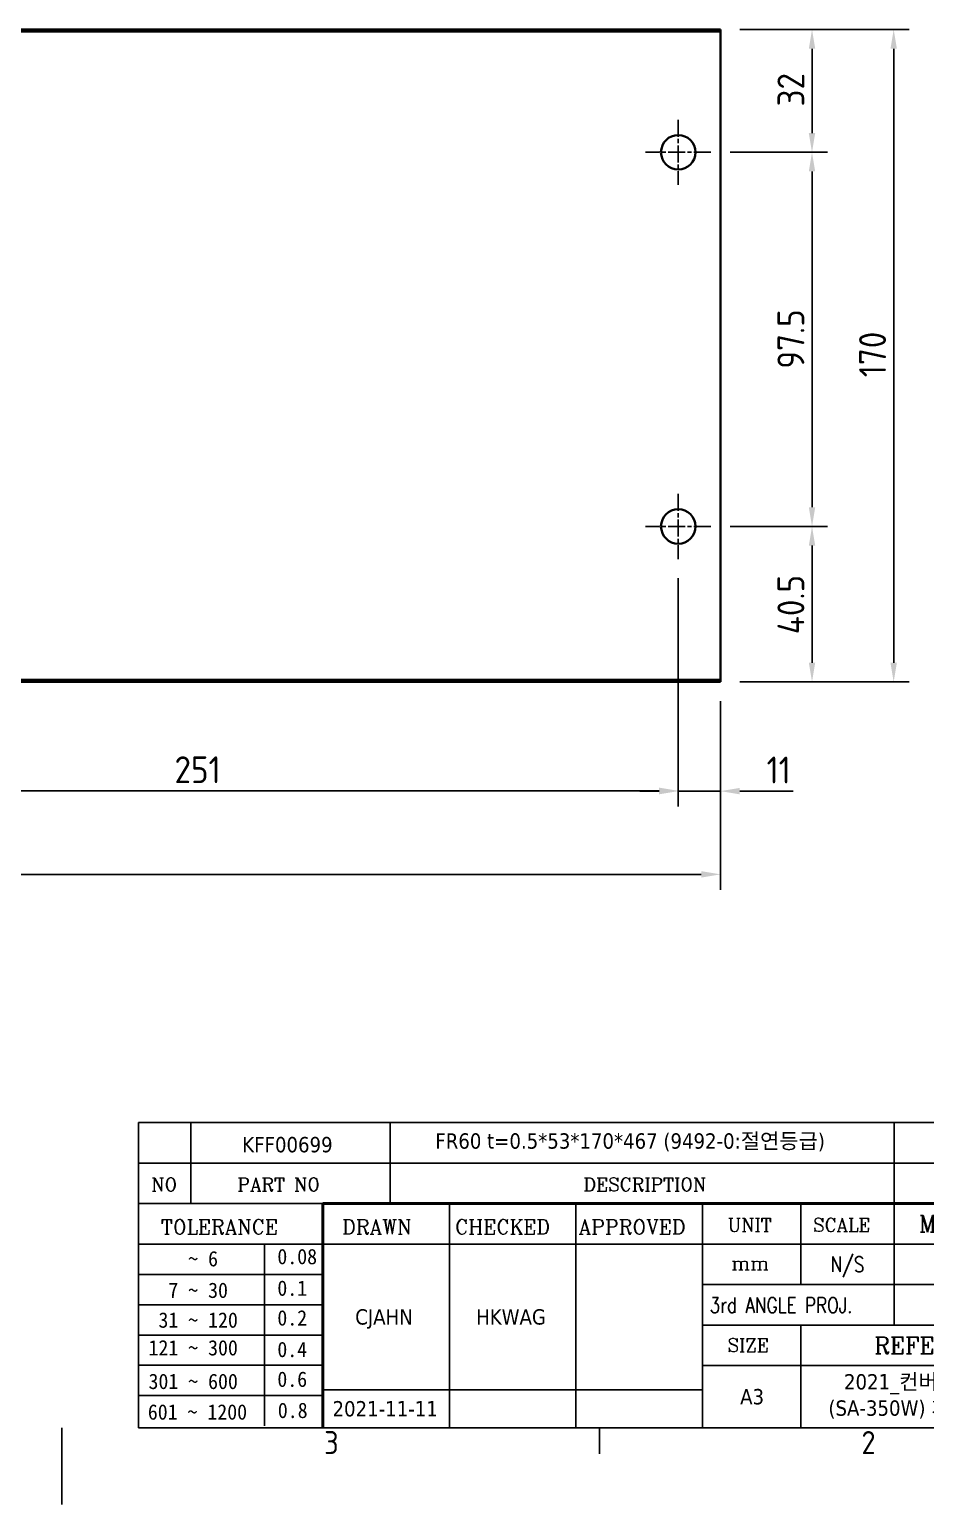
# Model space of a CAD drawing. Header units: millimetres. Extents: x 0 to 840, y 0 to 594.
# Drawn here: x 411.6 to 644.9, y 0 to 384.4 of the extents above; entities that cross this region are included whole.
import ezdxf
from ezdxf.enums import TextEntityAlignment as Align

# ---------------------------------------------------------------- set-up
doc = ezdxf.new("R2010")
doc.units = ezdxf.units.MM
doc.header["$LTSCALE"] = 2
doc.linetypes.add('CHAIN', pattern=[0.35429999999999995, 0.2362, -0.0295, 0.0591, -0.0295])
doc.layers.get('0').update_dxf_attribs({"color": 3, "lineweight": 25})
for name, color, linetype, lineweight in [('가시적인 것(ISO)', 3, 'Continuous', 40), ('경계(ISO)', 7, 'Continuous', 25), ('제목(ISO)', 5, 'Continuous', 50), ('중심 표식(ISO)', 1, 'Continuous', 25), ('치수(ISO)', 2, 'Continuous', 25)]:
    doc.layers.add(name, color=color, linetype=linetype, lineweight=lineweight)
doc.styles.add('HAN_291', font='')
doc.styles.add('RC_284', font='ROMANC.shx')
doc.styles.add('RC_287', font='ROMANC.shx')
doc.styles.add('RC_292', font='ROMANC.shx')
doc.styles.add('문자 텍스트_PSTEK_POSCO', font='isocp.shx')
doc.styles.add('치수 텍스트_PSTEK_POSCO', font='isocp.shx')
doc.styles.add('텍스트 스타일198', font='tahoma.ttf')
doc.styles.add('텍스트 스타일333', font='ROMANC.shx', dxfattribs={"width": 0.800000011920929})
doc.styles.get('HAN_291').set_extended_font_data('GulimChe')
doc.dimstyles.new('치수_PSTEK_POSCO', dxfattribs={"dimscale": 2, "dimtxt": 3.5, "dimasz": 2.5, "dimexe": 2, "dimexo": 2.5, "dimgap": 1, "dimtad": 1, "dimrnd": 1e-08, "dimdsep": 46, "dimtxsty": '치수 텍스트_PSTEK_POSCO', "dimcen": 0.09, "dimdle": 10, "dimclrd": 7, "dimclre": 7, "dimclrt": 2, "dimadec": 1, "dimazin": 2, "dimtfac": 1, "dimtmove": 0, "dimatfit": 3, "dimfxl": 0, "dimtolj": 1, "dimlwd": -1, "dimlwe": -1, "dimarcsym": 0})

# ---------------------------------------------------------------- blocks, each defined once
blk = doc.blocks.new('경계 Default Border')
at = {"layer": '경계(ISO)'}
blk.add_line((280, 10), (280, 6.599999666213989), dxfattribs=at)
at = {"layer": '경계(ISO)', "flags": 128}
blk.add_lwpolyline([(210, 0), (210, 10)], dxfattribs=at)
at = {"layer": '경계(ISO)', "color": 2, "char_height": 3.00000011920929, "attachment_point": 7, "style": '문자 텍스트_PSTEK_POSCO'}
for s, insert in [('3', (244.1685395229535, 6.57139439638704)), ('2', (314.127739416884, 6.57139439638704))]:
    blk.add_mtext(s, dxfattribs=dict(at, insert=insert))
blk = doc.blocks.new('제목 블록 PSTEK')
at = {"color": 180}
for p, q in [((182.475792979055, 11.79100474011392), (182.4757929790549, 51.56524660363496)), ((182.4757929790549, 51.56524660363496), (372.4757929537551, 51.56524660363496)), ((189.2651435055721, 51.56524660363496), (189.2651435055722, 41.00524660363494)), ((215.2152739891528, 41.00524660363494), (215.2152739891528, 51.56524660363496)), ((280.8758854511282, 51.56524660363496), (280.8758854511282, 41.00524660363494)), ((182.475792979055, 46.2852466036349), (372.4757929537551, 46.28524660363492)), ((182.475792979055, 41.00524660363493), (206.451475290024, 41.00524660363493)), ((222.9401812389276, 11.79100474011392), (222.9401812389276, 41.00524660363494)), ((239.4288871878316, 11.79100474011392), (239.4288871878316, 41.00524660363494)), ((255.9175931367356, 11.79100474011392), (255.9175931367356, 41.00524660363494)), ((268.6918866058747, 41.00524660363494), (268.6918866058747, 30.44524660363498)), ((280.8758854511282, 41.00524660363494), (280.8758854511282, 25.16524660363502)), ((182.475792979055, 35.72524660363497), (206.451475290024, 35.72524660363497)), ((198.8621818849491, 12.02524660363491), (198.8621818849491, 35.72524660363497)), ((206.451475290024, 35.72524660363497), (372.4757929537551, 35.72524660363497)), ((182.475792979055, 31.77524660363492), (206.451475290024, 31.77524660363492)), ((255.917593136736, 30.44524660363498), (372.4757929537552, 30.44524660363501)), ((182.475792979055, 27.82524660363487), (206.451475290024, 27.82524660363487)), ((255.9175931367359, 25.16524660363502), (372.4757929537552, 25.165246603635)), ((268.6918866058744, 25.16524660363502), (268.6918866058744, 11.79100474011392)), ((182.475792979055, 23.87524660363505), (206.451475290024, 23.87524660363505)), ((182.475792979055, 19.92524660363478), (206.451475290024, 19.92524660363478)), ((255.9175931367359, 19.88524660363481), (310.0881549537553, 19.88524660363481)), ((182.475792979055, 15.97524660363496), (206.451475290024, 15.97524660363496)), ((206.451475290024, 16.74100474011396), (255.9175931367359, 16.74100474011396)), ((182.475792979055, 11.79100474011392), (372.4757929537551, 11.79100474011389))]:
    blk.add_line(p, q, dxfattribs=at)
at = {"color": 7, "lineweight": 50}
for p, q in [((206.4514752900237, 11.79100474011392), (206.4514752900237, 41.00524660363494)), ((206.451475290024, 41.00524660363494), (372.4757929537551, 41.00524660363496))]:
    blk.add_line(p, q, dxfattribs=at)
at = {"layer": '제목(ISO)', "lineweight": 18}
blk.add_line((182.475792979055, 35.72500474011393), (182.475792979055, 11.79100474011392), dxfattribs=at)
at = {"color": 2}
for s, height, style, p in [('NO', 1.742399930953979, 'RC_284', (184.135398793432, 42.62317362549192)), ('PART NO', 1.742399930953979, 'RC_284', (195.3359407378685, 42.62317362549192)), ('DESCRIPTION', 1.742399930953979, 'RC_284', (240.4025565652523, 42.62317362549192)), (' TOLERANCE', 1.899999976158142, 'RC_287', (184.0872874387979, 37.00893196870329)), ('DRAWN', 1.899999976158142, 'RC_287', (208.9766620976279, 37.00893196870329)), ('CHECKED', 1.899999976158142, 'RC_287', (223.6856844514997, 37.00893196870329)), ('APPROVED', 1.899999976158142, 'RC_287', (239.7795453577791, 37.00893196870329)), ('UNIT', 1.742399930953979, 'RC_284', (259.1652673287452, 37.34317362549218)), ('SCALE', 1.742399930953979, 'RC_284', (270.2934779252897, 37.34317362549218)), ('MODEL NAME', 2.178000062704086, 'RC_292', (284.096330289083, 37.25462520371384)), ('    ~ 6', 2.000000029802322, 'HAN_291', (183.7721304966814, 32.8176515608431)), ('0.08', 2.000000029802322, 'HAN_291', (200.5467345600617, 33.09873600004101)), ('mm', 1.742399930953979, 'RC_284', (259.6505418159997, 32.3543089683787)), ('0.1', 2.000000029802322, 'HAN_291', (200.5467345600617, 28.98646558742206)), ('  7 ~ 30', 2.000000029802322, 'HAN_291', (183.7721304966814, 28.70538114822415)), ('0.2', 2.000000029802322, 'HAN_291', (200.5467345600617, 25.10736625836028)), (' 31 ~ 120', 2.000000029802322, 'HAN_291', (183.7721304966814, 24.82628181916237)), ('121 ~ 300', 2.000000029802322, 'HAN_291', (183.7721304966814, 21.21401206133254)), ('SIZE', 1.742399930953979, 'RC_284', (259.1652673287452, 21.69497768947366)), ('REFERENCE', 2.178000062704086, 'RC_292', (278.2741065029841, 21.43214925458022)), ('0.4', 2.000000029802322, 'HAN_291', (200.5467345600617, 20.99509650053045)), ('301 ~ 600', 2.000000029802322, 'HAN_291', (183.7721304966814, 16.83491273227077)), ('0.6', 2.000000029802322, 'HAN_291', (200.5467345600617, 17.11599717146868)), ('601 ~ 1200', 2.000000029802322, 'HAN_291', (183.6802025156883, 12.84759660881125)), ('0.8', 2.000000029802322, 'HAN_291', (200.6097246063884, 13.05732192299702))]:
    blk.add_text(s, height=height, dxfattribs=dict(at, style=style)).set_placement(p)
at = {"color": 7, "style": '텍스트 스타일333', "width": 0.7999999523162842}
blk.add_text('N/S', height=2.000000029802322, dxfattribs=at).set_placement((274.7838860285014, 33.08524660363496), align=Align.MIDDLE_CENTER)
at = {"color": 2, "style": '텍스트 스타일333', "width": 0.7999999523162842}
blk.add_text('3rd ANGLE PROJ.', height=2.000000029802322, dxfattribs=at).set_placement((256.8430306642954, 26.76148381654429))
at = {"layer": '제목(ISO)', "color": 7, "style": '텍스트 스타일198'}
for tag, p in [('설명_001', (221.112820356329, 48.1538814053939)), ('재질_001', (292.3638200418054, 47.92591818687281)), ('질량\\P3;_001', (350.3046145979153, 48.1643332325385)), ('부품_번호_001', (195.9764035385308, 47.68071419841495)), ("3._Q'TY_001", (312.7051684940307, 47.92188863680521)), ('제목_001', (333.5584662743366, 32.12134217035067)), ('부품_번호_001', (334.6356437917627, 26.80591818687283)), ('설계자_001', (210.6823963971569, 25.23312566343435)), ('점검자_001', (226.4283219502686, 25.23446884679021)), ('프로젝트_001', (274.327908977247, 16.78015656189412)), ('작성_날짜_001', (207.7280646059359, 13.26600473167383)), ('시트_크기_001', (260.807090429518, 14.83812566343425)), ('프로젝트_002', (272.3018357910732, 13.35627732324262))]:
    blk.add_attdef(tag, p, '', height=2.000000029802322, dxfattribs=at)
for tag, p in [('4._COLOR', (327.6805273250926, 48.92524660363493)), ('1._MODEL_NAME', (341.233897335037, 38.36524660363497)), ('엔지니어링_승인자', (247.673240162284, 26.23312567187446)), ('점검_날짜', (231.1845342133799, 14.26600474011394)), ('엔지니어링_승인_날짜', (247.6732401622839, 14.26600474011394))]:
    blk.add_attdef(tag, text='', height=2.000000029802322, dxfattribs=at).set_placement(p, align=Align.MIDDLE_CENTER)
blk = doc.blocks.new('*D23')
at = {"layer": 'Defpoints', "color": 0}
for p in [(124.5464367173445, 214.3698417324557), (591.5464367173446, 214.3698417324554), (591.5464367173446, 164.2019273240996)]:
    blk.add_point(p, dxfattribs=at)
at = {"layer": '치수(ISO)', "color": 7}
for p, q in [((124.5464367173445, 209.3698417324557), (124.5464367173445, 160.2019273240996)), ((591.5464367173446, 209.3698417324554), (591.5464367173446, 160.2019273240996)), ((129.5464367173445, 164.2019273240996), (586.5464367173446, 164.2019273240996))]:
    blk.add_line(p, q, dxfattribs=at)
for points in [[(129.5464367173445, 165.035260657433), (129.5464367173445, 163.3685939907663), (124.5464367173445, 164.2019273240996)], [(586.5464367173446, 165.035260657433), (586.5464367173446, 163.3685939907663), (591.5464367173446, 164.2019273240996)]]:
    blk.add_solid(points, dxfattribs=at)
at = {"layer": '치수(ISO)', "color": 2, "insert": (351.3964367173446, 169.7019273240996), "char_height": 7, "attachment_point": 4, "style": '치수 텍스트_PSTEK_POSCO'}
blk.add_mtext('\\A1;467', dxfattribs=at)
blk = doc.blocks.new('*D24')
at = {"layer": 'Defpoints', "color": 0}
for p in [(591.5464367173446, 384.3698417324537), (636.6431892183774, 384.3698417324537), (591.5464367173446, 214.3698417324554)]:
    blk.add_point(p, dxfattribs=at)
at = {"layer": '치수(ISO)', "color": 7}
for p, q in [((596.5464367173446, 384.3698417324537), (640.6431892183774, 384.3698417324537)), ((636.6431892183773, 219.3698417324554), (636.6431892183774, 379.3698417324537)), ((596.5464367173446, 214.3698417324554), (640.6431892183773, 214.3698417324554))]:
    blk.add_line(p, q, dxfattribs=at)
for points in [[(635.809855885044, 379.3698417324537), (637.4765225517108, 379.3698417324537), (636.6431892183774, 384.3698417324537)], [(635.8098558850439, 219.3698417324554), (637.4765225517107, 219.3698417324554), (636.6431892183773, 214.3698417324554)]]:
    blk.add_solid(points, dxfattribs=at)
at = {"layer": '치수(ISO)', "color": 2, "insert": (631.1431892183773, 293.7670858269428), "char_height": 7, "attachment_point": 4, "rotation": 90, "style": '치수 텍스트_PSTEK_POSCO'}
blk.add_mtext('\\A1;170', dxfattribs=at)
blk = doc.blocks.new('*D30')
at = {"layer": 'Defpoints', "color": 0}
for p in [(580.5464367173445, 246.3698417324542), (329.5464367173445, 213.3698417324545), (580.5464367173445, 185.9774928751087)]:
    blk.add_point(p, dxfattribs=at)
at = {"layer": '치수(ISO)', "color": 7}
for p, q in [((580.5464367173445, 241.3698417324542), (580.5464367173445, 181.9774928751087)), ((329.5464367173445, 208.3698417324545), (329.5464367173445, 181.9774928751087)), ((334.5464367173445, 185.9774928751087), (575.5464367173445, 185.9774928751087))]:
    blk.add_line(p, q, dxfattribs=at)
for points in [[(334.5464367173445, 186.8108262084421), (334.5464367173445, 185.1441595417754), (329.5464367173445, 185.9774928751087)], [(575.5464367173445, 186.8108262084421), (575.5464367173445, 185.1441595417754), (580.5464367173445, 185.9774928751087)]]:
    blk.add_solid(points, dxfattribs=at)
at = {"layer": '치수(ISO)', "color": 2, "insert": (449.3575587645887, 191.4781818514867), "char_height": 7, "attachment_point": 4, "style": '치수 텍스트_PSTEK_POSCO'}
blk.add_mtext('\\A1;251', dxfattribs=at)
blk = doc.blocks.new('*D31')
at = {"layer": 'Defpoints', "color": 0}
for p in [(580.5464367173445, 246.3698417324542), (591.5464367173446, 214.3698417324554), (591.5464367173446, 185.8974928751087)]:
    blk.add_point(p, dxfattribs=at)
at = {"layer": '치수(ISO)', "color": 7}
for p, q in [((580.5464367173445, 241.3698417324542), (580.5464367173445, 181.8974928751087)), ((591.5464367173446, 209.3698417324554), (591.5464367173446, 181.8974928751087)), ((575.5464367173445, 185.8974928751087), (570.5464367173445, 185.8974928751087)), ((580.5464367173445, 185.8974928751087), (591.5464367173446, 185.8974928751087)), ((596.5464367173446, 185.8974928751087), (610.4464367173446, 185.8974928751087))]:
    blk.add_line(p, q, dxfattribs=at)
for points in [[(575.5464367173445, 186.7308262084421), (575.5464367173445, 185.0641595417754), (580.5464367173445, 185.8974928751087)], [(596.5464367173446, 186.7308262084421), (596.5464367173446, 185.0641595417754), (591.5464367173446, 185.8974928751087)]]:
    blk.add_solid(points, dxfattribs=at)
at = {"layer": '치수(ISO)', "color": 2, "insert": (603.5464367173446, 191.3974928751087), "char_height": 7, "attachment_point": 4, "style": '치수 텍스트_PSTEK_POSCO'}
blk.add_mtext('\\A1;11', dxfattribs=at)
blk = doc.blocks.new('*D32')
at = {"layer": 'Defpoints', "color": 0}
for p in [(589.0464367173446, 352.3698417324542), (615.3793662731208, 352.3698417324542), (589.0464367173446, 254.8698417324542)]:
    blk.add_point(p, dxfattribs=at)
at = {"layer": '치수(ISO)', "color": 7}
for p, q in [((594.0464367173446, 352.3698417324542), (619.3793662731208, 352.3698417324542)), ((615.3793662731208, 259.8698417324542), (615.3793662731208, 347.3698417324542)), ((594.0464367173446, 254.8698417324542), (619.3793662731207, 254.8698417324542))]:
    blk.add_line(p, q, dxfattribs=at)
for points in [[(614.5460329397874, 347.3698417324542), (616.2126996064542, 347.3698417324542), (615.3793662731208, 352.3698417324542)], [(614.5460329397874, 259.8698417324542), (616.2126996064542, 259.8698417324542), (615.3793662731207, 254.8698417324542)]]:
    blk.add_solid(points, dxfattribs=at)
at = {"layer": '치수(ISO)', "color": 2, "insert": (609.8793662731207, 295.979892238793), "char_height": 7, "attachment_point": 4, "rotation": 90, "style": '치수 텍스트_PSTEK_POSCO'}
blk.add_mtext('\\A1;97.5', dxfattribs=at)
blk = doc.blocks.new('*D33')
at = {"layer": 'Defpoints', "color": 0}
for p in [(589.0464367173446, 254.8698417324542), (591.5464367173446, 214.3698417324554), (615.3793662731207, 214.3698417324554)]:
    blk.add_point(p, dxfattribs=at)
at = {"layer": '치수(ISO)', "color": 7}
for p, q in [((594.0464367173446, 254.8698417324542), (619.3793662731207, 254.8698417324542)), ((615.3793662731207, 249.8698417324542), (615.3793662731207, 219.3698417324554)), ((596.5464367173446, 214.3698417324554), (619.3793662731207, 214.3698417324554))]:
    blk.add_line(p, q, dxfattribs=at)
for points in [[(614.5460329397873, 249.8698417324542), (616.2126996064541, 249.8698417324542), (615.3793662731207, 254.8698417324542)], [(614.5460329397873, 219.3698417324554), (616.2126996064541, 219.3698417324554), (615.3793662731207, 214.3698417324554)]]:
    blk.add_solid(points, dxfattribs=at)
at = {"layer": '치수(ISO)', "color": 2, "insert": (609.8793662731207, 226.7748669856242), "char_height": 7, "attachment_point": 4, "rotation": 90, "style": '치수 텍스트_PSTEK_POSCO'}
blk.add_mtext('\\A1;40.5', dxfattribs=at)
blk = doc.blocks.new('*D34')
at = {"layer": 'Defpoints', "color": 0}
for p in [(591.5464367173446, 384.3698417324537), (615.3793662731208, 384.3698417324537), (589.0464367173446, 352.3698417324542)]:
    blk.add_point(p, dxfattribs=at)
at = {"layer": '치수(ISO)', "color": 7}
for p, q in [((596.5464367173446, 384.3698417324537), (619.3793662731208, 384.3698417324537)), ((615.3793662731208, 357.3698417324542), (615.3793662731208, 379.3698417324537)), ((594.0464367173446, 352.3698417324542), (619.3793662731208, 352.3698417324542))]:
    blk.add_line(p, q, dxfattribs=at)
for points in [[(614.5460329397874, 379.3698417324537), (616.2126996064542, 379.3698417324537), (615.3793662731208, 384.3698417324537)], [(614.5460329397874, 357.3698417324542), (616.2126996064542, 357.3698417324542), (615.3793662731208, 352.3698417324542)]]:
    blk.add_solid(points, dxfattribs=at)
at = {"layer": '치수(ISO)', "color": 2, "insert": (609.8786772967427, 364.3096350395406), "char_height": 7, "attachment_point": 4, "rotation": 90, "style": '치수 텍스트_PSTEK_POSCO'}
blk.add_mtext('\\A1;32', dxfattribs=at)

msp = doc.modelspace()

# ---------------------------------------------------------------- linework, layer by layer
at = {"layer": '가시적인 것(ISO)'}
for p, q in [((591.5464367173446, 384.3698417324537), (124.5464367173445, 384.369841732454)), ((591.5464367173446, 383.8698417324537), (124.5464367173445, 383.8698417324539)), ((591.5464367173446, 383.8698417324537), (591.5464367173446, 384.3698417324537)), ((591.5464367173445, 383.8698417324542), (591.5464367173445, 383.3698417324542)), ((591.5464367173446, 383.3698417324542), (591.5464367173445, 215.3698417324542)), ((591.5464367173446, 214.8698417324542), (591.5464367173446, 215.3698417324542)), ((124.5464367173445, 214.8698417324557), (591.5464367173446, 214.8698417324554)), ((124.5464367173445, 214.3698417324557), (591.5464367173446, 214.3698417324554)), ((591.5464367173446, 214.8698417324554), (591.5464367173446, 214.3698417324554))]:
    msp.add_line(p, q, dxfattribs=at)
for centre in [(580.5464367173445, 352.3698417324542), (580.5464367173445, 254.8698417324542)]:
    msp.add_circle(centre, 4.5, dxfattribs=at)
at = {"layer": '중심 표식(ISO)', "linetype": 'CHAIN', "ltscale": 9.445162773132324}
for p, q in [((580.5464367173445, 360.8698417324542), (580.5464367173445, 343.8698417324542)), ((589.0464367173446, 352.3698417324542), (572.0464367173445, 352.3698417324542)), ((580.5464367173445, 263.3698417324542), (580.5464367173445, 246.3698417324542)), ((589.0464367173446, 254.8698417324542), (572.0464367173445, 254.8698417324542))]:
    msp.add_line(p, q, dxfattribs=at)

# ---------------------------------------------------------------- block references
at = {"xscale": 2, "yscale": 2, "zscale": 2}
msp.add_blockref('경계 Default Border', (0, 0), dxfattribs=at)
ref = msp.add_blockref('제목 블록 PSTEK', (75.04841409248968, -3.58200948022779), dxfattribs=dict(xscale=2, yscale=2, zscale=2))
ref.add_attrib('설계자_001', 'CJAHN', (496.4132068868034, 46.8842418466409), dxfattribs={"layer": '제목(ISO)', "color": 7, "height": 4.000000059604645, "style": '텍스트 스타일198'})
ref.add_attrib('점검자_001', 'HKWAG', (527.9050579930267, 46.88692821335263), dxfattribs={"layer": '제목(ISO)', "color": 7, "height": 4.000000059604645, "style": '텍스트 스타일198'})
ref.add_attrib('프로젝트_001', '2021_컨버터_MLS시스템', (623.7042320469835, 29.97830364356046), dxfattribs={"layer": '제목(ISO)', "color": 7, "height": 4.000000059604645, "style": '텍스트 스타일198'})
ref.add_attrib('시트_크기_001', 'A3', (596.6625949515255, 26.09424184664072), dxfattribs={"layer": '제목(ISO)', "color": 7, "height": 4.000000059604645, "style": '텍스트 스타일198'})
ref.add_attrib('작성_날짜_001', '2021-11-11', (490.5045433043615, 22.94999998311987), dxfattribs={"layer": '제목(ISO)', "color": 7, "height": 4.000000059604645, "style": '텍스트 스타일198'})
ref.add_attrib('설명_001', 'FR60 t=0.5*53*170*467 (9492-0:절연등급)', (517.2740548051477, 92.72575333056002), dxfattribs={"layer": '제목(ISO)', "color": 7, "height": 4.000000059604645, "style": '텍스트 스타일198'})
ref.add_attrib('부품_번호_001', 'KFF00699', (467.0012211695513, 91.77941891660211), dxfattribs={"layer": '제목(ISO)', "color": 7, "height": 4.000000059604645, "style": '텍스트 스타일198'})
ref.add_attrib('프로젝트_002', '(SA-350W) 개발 PJT_유니램', (619.652085674636, 23.13054516625744), dxfattribs={"layer": '제목(ISO)', "color": 7, "height": 4.000000059604645, "style": '텍스트 스타일198'})

# ---------------------------------------------------------------- dimensions: what is measured, and where the dimension line sits
at = {"layer": '치수(ISO)', "color": 7}
for base, p1, p2, angle, override, picture, middle in [((615.3793662731208, 384.3698417324537), (589.0464367173446, 352.3698417324542), (591.5464367173446, 384.3698417324537), 90, {"dimdec": 2, "dimtp": 0, "dimtm": -0, "dimtdec": 2, "dimtofl": 0, "dimatfit": 1}, '*D34', (615.3793662731207, 368.369841732454)), ((636.6431892183774, 384.3698417324537), (591.5464367173446, 214.3698417324554), (591.5464367173446, 384.3698417324537), 270, {"dimdec": 2, "dimtp": 0, "dimtm": -0, "dimtdec": 2, "dimtofl": 0, "dimatfit": 1}, '*D24', (636.6431892183773, 299.3698417324546)), ((615.3793662731208, 352.3698417324542), (589.0464367173446, 254.8698417324542), (589.0464367173446, 352.3698417324542), 90, {"dimdec": 2, "dimtp": 0, "dimtm": -0, "dimtdec": 2, "dimtofl": 0, "dimatfit": 1}, '*D32', (615.3793662731207, 303.6198417324542)), ((615.3793662731207, 214.3698417324554), (589.0464367173446, 254.8698417324542), (591.5464367173446, 214.3698417324554), 90, {"dimdec": 2, "dimtp": 0, "dimtm": -0, "dimtdec": 2, "dimtofl": 0, "dimatfit": 1}, '*D33', (615.3793662731207, 234.6198417324548)), ((580.5464367173445, 185.9774928751087), (329.5464367173445, 213.3698417324545), (580.5464367173445, 246.3698417324542), 180, {"dimdec": 2, "dimtp": 0, "dimtm": -0, "dimtdec": 2, "dimtofl": 0, "dimatfit": 1}, '*D30', (455.0464367173446, 185.9774928751087)), ((591.5464367173446, 185.8974928751087), (580.5464367173445, 246.3698417324542), (591.5464367173446, 214.3698417324554), 180, {"dimdec": 2, "dimtp": 0, "dimtm": -0, "dimtdec": 2, "dimtofl": 1, "dimatfit": 1}, '*D31', (605.9964367173446, 185.8974928751087)), ((591.5464367173446, 164.2019273240996), (124.5464367173445, 214.3698417324557), (591.5464367173446, 214.3698417324554), 180, {"dimdec": 2, "dimtp": 0, "dimtm": -0, "dimtdec": 2, "dimtofl": 0, "dimatfit": 1}, '*D23', (358.0464367173445, 164.2019273240996))]:
    dim = msp.add_linear_dim(base=base, p1=p1, p2=p2, angle=angle, dimstyle='치수_PSTEK_POSCO', override=override, dxfattribs=at)
    dim.commit()
    dim.dimension.update_dxf_attribs({"geometry": picture, "text_midpoint": middle, "dimtype": 160})

doc.saveas('drawing.dxf')
